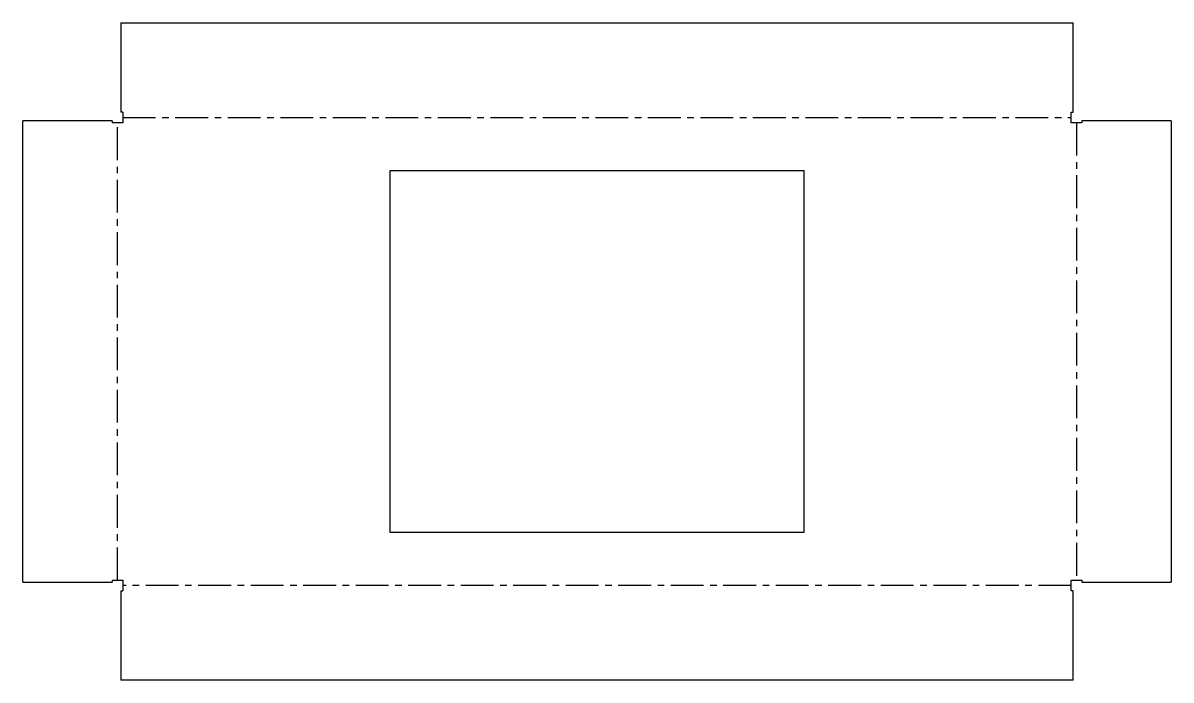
# Model space of a CAD drawing. Extents: x -222 to 222, y -127 to 127.
import ezdxf

# ---------------------------------------------------------------- set-up
doc = ezdxf.new("R2010")
doc.units = 0
doc.linetypes.add('CENTERX2', pattern=[20.32, 12.7, -2.54, 2.54, -2.54])
doc.layers.get('0').update_dxf_attribs({"linetype": 'CONTINUOUS'})

msp = doc.modelspace()

# ---------------------------------------------------------------- linework, layer by layer
at = {"color": 7, "linetype": 'CONTINUOUS'}
for p, q in [((-184.29, 127.14), (-184.29, 92.64)), ((-184.29, 127.14), (184.29, 127.14)), ((184.29, 92.64), (184.29, 127.14)), ((-222.14, -89.29), (-222.14, 89.29)), ((-187.64, 89.29), (-222.14, 89.29)), ((-187.64, 89.29), (-187.64, 88.5)), ((-183.5, 92.64), (-184.29, 92.64)), ((-183.5, 92.64), (-183.5, 88.5)), ((183.5, 92.64), (184.29, 92.64)), ((183.5, 88.5), (183.5, 92.64)), ((187.64, 89.29), (187.64, 88.5)), ((222.14, 89.29), (187.64, 89.29)), ((222.14, 89.29), (222.14, -89.29)), ((-183.5, 88.5), (-187.64, 88.5)), ((187.64, 88.5), (183.5, 88.5)), ((-80, 70), (80, 70)), ((-80, -70), (-80, 70)), ((80, 70), (80, -70)), ((80, -70), (-80, -70)), ((-187.64, -88.5), (-183.5, -88.5)), ((-187.64, -88.5), (-187.64, -89.29)), ((-183.5, -88.5), (-183.5, -92.64)), ((183.5, -88.5), (187.64, -88.5)), ((183.5, -92.64), (183.5, -88.5)), ((187.64, -88.5), (187.64, -89.29)), ((-222.14, -89.29), (-187.64, -89.29)), ((-184.29, -92.64), (-184.29, -127.14)), ((-184.29, -92.64), (-183.5, -92.64)), ((184.29, -92.64), (183.5, -92.64)), ((184.29, -127.14), (184.29, -92.64)), ((187.64, -89.29), (222.14, -89.29)), ((184.29, -127.14), (-184.29, -127.14))]:
    msp.add_line(p, q, dxfattribs=at)
at = {"color": 7, "linetype": 'CENTERX2'}
for p, q in [((-183.5, 90.57), (183.5, 90.57)), ((-185.57, -88.5), (-185.57, 88.5)), ((185.57, 88.5), (185.57, -88.5)), ((183.5, -90.57), (-183.5, -90.57))]:
    msp.add_line(p, q, dxfattribs=at)

doc.saveas('drawing.dxf')
